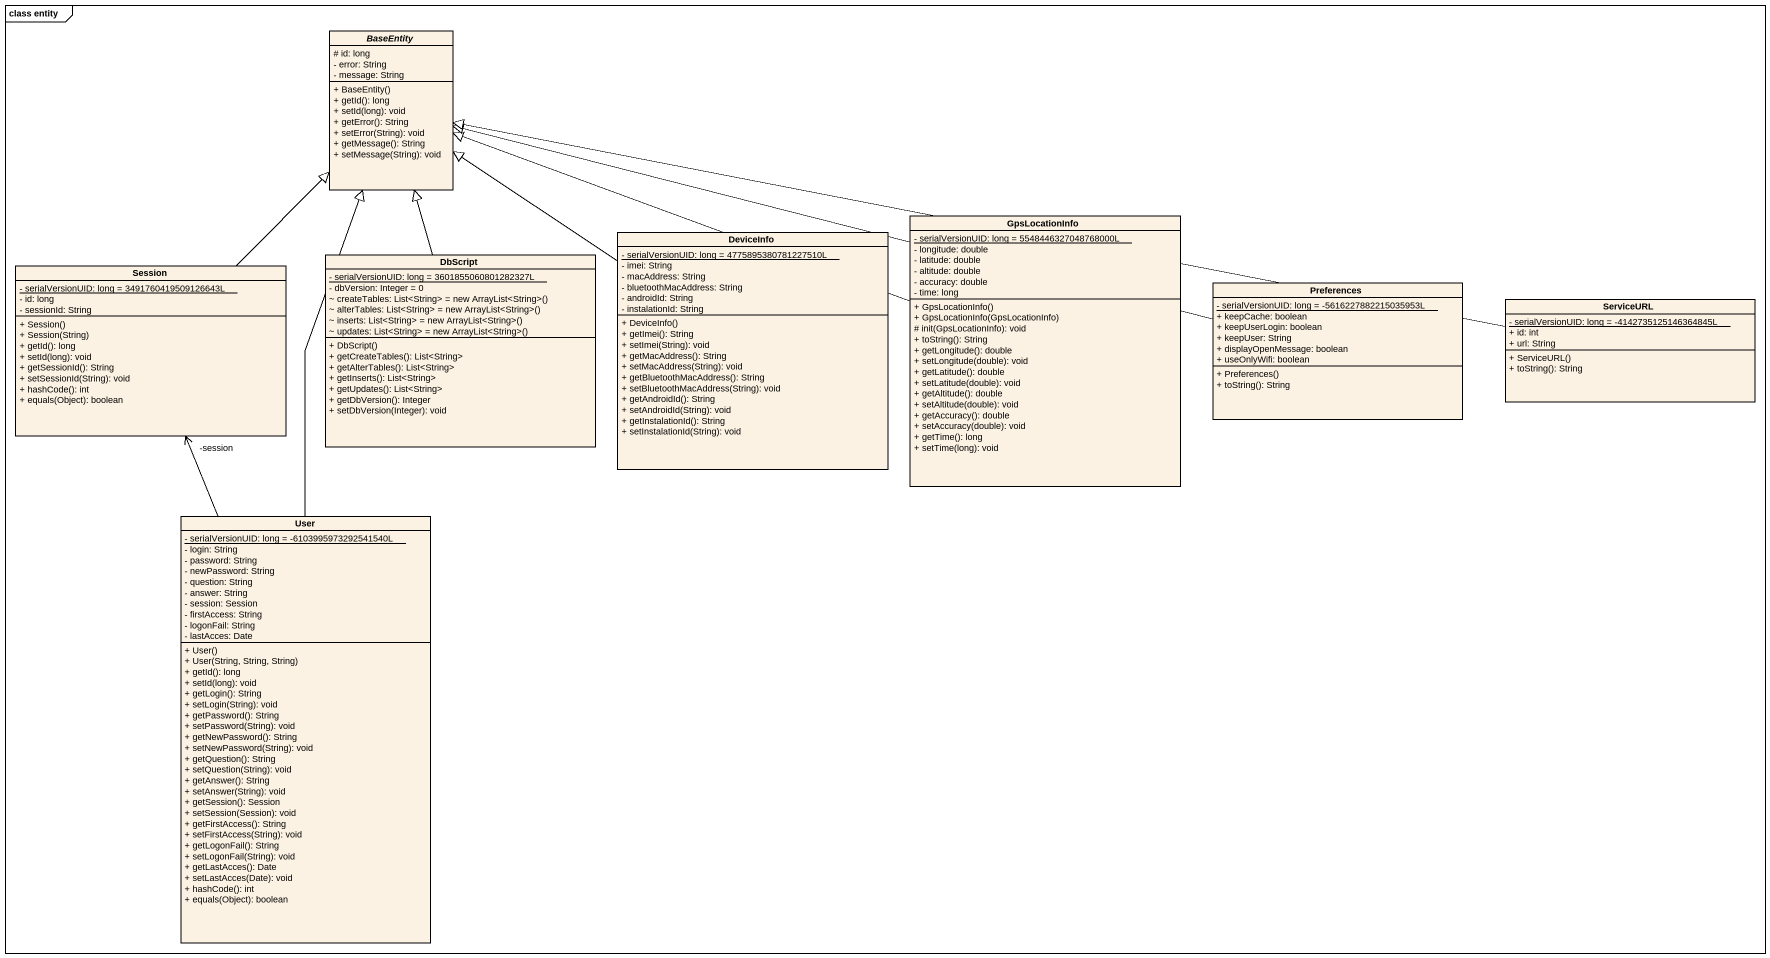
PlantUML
@startuml
mainframe class entity
hide circle
hide empty members
skinparam classAttributeIconSize 0
abstract class BaseEntity {
  # id: long
  - error: String
  - message: String
  + BaseEntity()
  + getId(): long
  + setId(long): void
  + getError(): String
  + setError(String): void
  + getMessage(): String
  + setMessage(String): void
}
class GpsLocationInfo {
  {static} - serialVersionUID: long = 5548446327048768000L
  - longitude: double
  - latitude: double
  - altitude: double
  - accuracy: double
  - time: long
  + GpsLocationInfo()
  + GpsLocationInfo(GpsLocationInfo)
  # init(GpsLocationInfo): void
  + toString(): String
  + getLongitude(): double
  + setLongitude(double): void
  + getLatitude(): double
  + setLatitude(double): void
  + getAltitude(): double
  + setAltitude(double): void
  + getAccuracy(): double
  + setAccuracy(double): void
  + getTime(): long
  + setTime(long): void
}
class DbScript {
  {static} - serialVersionUID: long = 3601855060801282327L
  - dbVersion: Integer = 0
  {field} ~ createTables: List<String> = new ArrayList<String>()
  {field} ~ alterTables: List<String> = new ArrayList<String>()
  {field} ~ inserts: List<String> = new ArrayList<String>()
  {field} ~ updates: List<String> = new ArrayList<String>()
  + DbScript()
  + getCreateTables(): List<String>
  + getAlterTables(): List<String>
  + getInserts(): List<String>
  + getUpdates(): List<String>
  + getDbVersion(): Integer
  + setDbVersion(Integer): void
}
class DeviceInfo {
  {static} - serialVersionUID: long = 4775895380781227510L
  - imei: String
  - macAddress: String
  - bluetoothMacAddress: String
  - androidId: String
  - instalationId: String
  + DeviceInfo()
  + getImei(): String
  + setImei(String): void
  + getMacAddress(): String
  + setMacAddress(String): void
  + getBluetoothMacAddress(): String
  + setBluetoothMacAddress(String): void
  + getAndroidId(): String
  + setAndroidId(String): void
  + getInstalationId(): String
  + setInstalationId(String): void
}
class Session {
  {static} - serialVersionUID: long = 3491760419509126643L
  - id: long
  - sessionId: String
  + Session()
  + Session(String)
  + getId(): long
  + setId(long): void
  + getSessionId(): String
  + setSessionId(String): void
  + hashCode(): int
  + equals(Object): boolean
}
class Preferences {
  {static} - serialVersionUID: long = -5616227882215035953L
  + keepCache: boolean
  + keepUserLogin: boolean
  + keepUser: String
  + displayOpenMessage: boolean
  + useOnlyWifi: boolean
  + Preferences()
  + toString(): String
}
class ServiceURL {
  {static} - serialVersionUID: long = -4142735125146364845L
  + id: int
  + url: String
  + ServiceURL()
  + toString(): String
}
class User {
  {static} - serialVersionUID: long = -6103995973292541540L
  - login: String
  - password: String
  - newPassword: String
  - question: String
  - answer: String
  - session: Session
  - firstAccess: String
  - logonFail: String
  - lastAcces: Date
  + User()
  + User(String, String, String)
  + getId(): long
  + setId(long): void
  + getLogin(): String
  + setLogin(String): void
  + getPassword(): String
  + setPassword(String): void
  + getNewPassword(): String
  + setNewPassword(String): void
  + getQuestion(): String
  + setQuestion(String): void
  + getAnswer(): String
  + setAnswer(String): void
  + getSession(): Session
  + setSession(Session): void
  + getFirstAccess(): String
  + setFirstAccess(String): void
  + getLogonFail(): String
  + setLogonFail(String): void
  + getLastAcces(): Date
  + setLastAcces(Date): void
  + hashCode(): int
  + equals(Object): boolean
}
GpsLocationInfo -left-|> BaseEntity
DbScript -up-|> BaseEntity
DeviceInfo -up-|> BaseEntity
Session -up-|> BaseEntity
Preferences -left-|> BaseEntity
ServiceURL -left-|> BaseEntity
User -up-|> BaseEntity
User -up-> "-session" Session
@enduml
